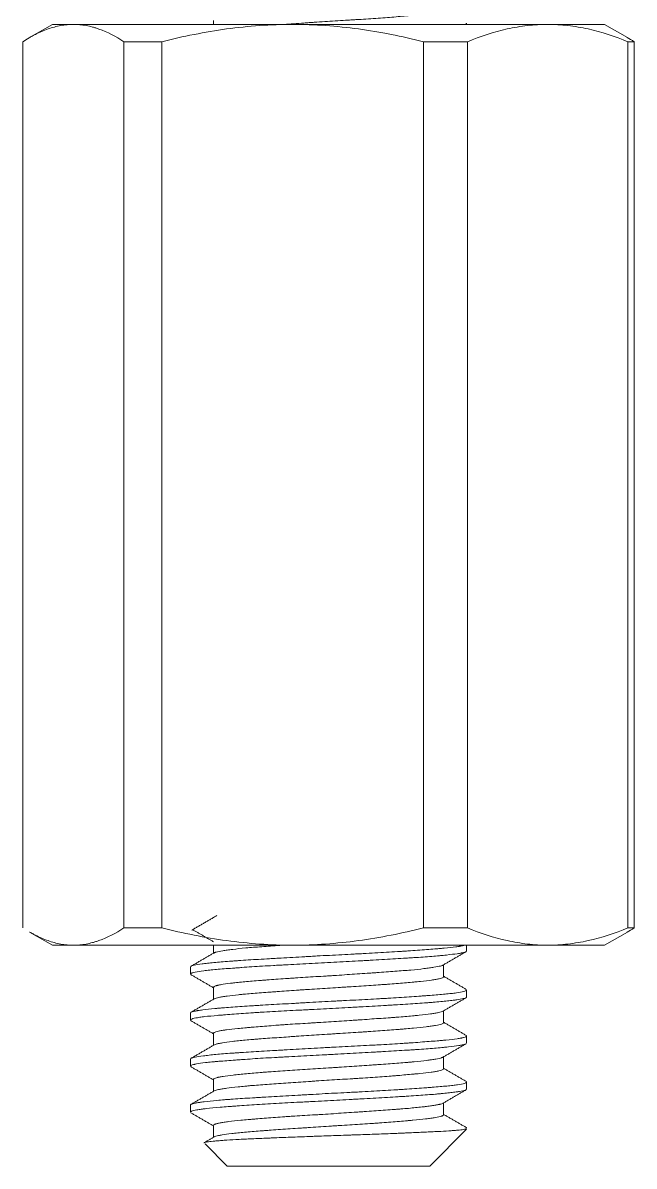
# Model space of a CAD drawing. Extents: x 10469 to 11055, y -15402 to -14985.
# Drawn here: x 10530.72 to 10544, y -15329.92 to -15305.08 of the extents above; entities that cross this region are included whole.
import ezdxf

# ---------------------------------------------------------------- set-up
doc = ezdxf.new("R2010")
doc.units = 0
doc.header["$MEASUREMENT"] = 0
doc.linetypes.add('HIDDEN2', pattern=[4.7625, 3.175, -1.5875])
doc.layers.get('0').update_dxf_attribs({"linetype": 'CONTINUOUS'})
doc.layers.add('1', color=4, linetype='HIDDEN2')

# ---------------------------------------------------------------- blocks, each defined once
blk = doc.blocks.new('9899FF')
at = {"layer": '1', "color": 7, "linetype": 'Continuous', "lineweight": 18}
for p, q in [((4700.88, -494.183), (4700.88, -494.267)), ((4697.38, -494.267), (4696.885, -494.553)), ((4697.38, -494.267), (4709.38, -494.267)), ((4706.38, -494.267), (4706.38, -494.239)), ((4709.876, -494.553), (4709.38, -494.267)), ((4696.74, -513.891), (4696.74, -494.642)), ((4698.936, -513.891), (4698.936, -494.642)), ((4699.756, -494.642), (4698.936, -494.642)), ((4699.756, -513.891), (4699.756, -494.642)), ((4706.397, -494.642), (4705.443, -494.642)), ((4705.443, -513.891), (4705.443, -494.642)), ((4706.397, -513.891), (4706.397, -494.642)), ((4710.021, -494.642), (4709.887, -494.642)), ((4709.887, -513.891), (4709.887, -494.642)), ((4710.021, -513.891), (4710.021, -494.642)), ((4696.885, -513.981), (4697.38, -514.267)), ((4699.756, -513.891), (4698.936, -513.891)), ((4706.397, -513.891), (4705.443, -513.891)), ((4709.38, -514.267), (4709.876, -513.981)), ((4710.021, -513.891), (4709.887, -513.891)), ((4697.838, -514.267), (4697.38, -514.267)), ((4697.838, -514.267), (4702.599, -514.267)), ((4700.88, -514.267), (4700.88, -514.442)), ((4702.599, -514.267), (4708.142, -514.267)), ((4706.38, -514.394), (4706.38, -514.267)), ((4708.142, -514.267), (4709.38, -514.267)), ((4700.38, -514.739), (4700.38, -514.894)), ((4705.88, -514.95), (4705.88, -514.692)), ((4700.88, -515.183), (4700.88, -515.441)), ((4706.38, -515.394), (4706.38, -515.239)), ((4700.38, -515.739), (4700.38, -515.895)), ((4705.88, -515.951), (4705.88, -515.692)), ((4700.88, -516.183), (4700.88, -516.442)), ((4706.38, -516.394), (4706.38, -516.239)), ((4700.38, -516.739), (4700.38, -516.894)), ((4705.88, -516.95), (4705.88, -516.692)), ((4700.88, -517.183), (4700.88, -517.441)), ((4706.38, -517.395), (4706.38, -517.239)), ((4700.38, -517.739), (4700.38, -517.894)), ((4705.88, -517.951), (4705.88, -517.692)), ((4700.88, -518.183), (4700.88, -518.441)), ((4705.58, -519.067), (4706.38, -518.267)), ((4706.38, -518.267), (4706.337, -518.267)), ((4700.698, -518.585), (4701.18, -519.067)), ((4701.18, -519.067), (4703.38, -519.067)), ((4703.38, -519.067), (4705.58, -519.067))]:
    blk.add_line(p, q, dxfattribs=at)
for points, knots in [([(4702.37, -494.268), (4702.385, -494.267), (4702.399, -494.266), (4702.553, -494.255), (4702.697, -494.245), (4702.883, -494.233), (4702.921, -494.23), (4702.996, -494.225), (4703.034, -494.223), (4703.147, -494.215), (4703.223, -494.21), (4703.45, -494.195), (4703.601, -494.186), (4703.79, -494.174), (4703.828, -494.172), (4703.903, -494.167), (4703.94, -494.165), (4704.05, -494.158), (4704.196, -494.149), (4704.336, -494.139), (4704.475, -494.13), (4704.543, -494.125), (4704.743, -494.11), (4704.867, -494.1), (4705.041, -494.085), (4705.097, -494.08), (4705.178, -494.072), (4705.204, -494.07), (4705.255, -494.065), (4705.28, -494.063), (4705.402, -494.051), (4705.488, -494.042), (4705.599, -494.028), (4705.641, -494.022), (4705.679, -494.016), (4705.694, -494.014), (4705.701, -494.012), (4705.722, -494.009), (4705.735, -494.006), (4705.796, -493.994), (4705.832, -493.984), (4705.865, -493.969), (4705.872, -493.964), (4705.878, -493.957), (4705.878, -493.956), (4705.88, -493.954), (4705.88, -493.952), (4705.88, -493.951), (4705.88, -493.951), (4705.88, -493.95)], [0, 0, 0, 0, 0.009559, 0.009559, 0.101471, 0.101471, 0.124448, 0.124448, 0.147426, 0.147426, 0.193382, 0.193382, 0.285294, 0.285294, 0.308272, 0.308272, 0.33125, 0.33125, 0.377206, 0.423162, 0.423162, 0.469118, 0.469118, 0.561029, 0.561029, 0.606985, 0.606985, 0.629963, 0.629963, 0.652941, 0.652941, 0.744853, 0.744853, 0.790809, 0.802298, 0.802298, 0.813787, 0.813787, 0.836765, 0.836765, 0.928676, 0.928676, 0.974632, 0.974632, 0.986121, 0.986121, 0.99761, 0.99761, 1, 1, 1, 1]), ([(4697.838, -494.267), (4697.746, -494.267), (4697.654, -494.275), (4697.47, -494.308), (4697.378, -494.333), (4697.195, -494.397), (4697.103, -494.437), (4696.989, -494.495), (4696.966, -494.507), (4696.92, -494.532), (4696.852, -494.571), (4696.784, -494.613), (4696.74, -494.642)], [0, 0, 0, 0, 0.25, 0.25, 0.5, 0.5, 0.75, 0.75, 0.8125, 0.8125, 0.875, 1, 1, 1, 1]), ([(4697.838, -494.267), (4697.93, -494.267), (4698.022, -494.275), (4698.161, -494.3), (4698.207, -494.31), (4698.277, -494.329), (4698.3, -494.336), (4698.346, -494.35), (4698.554, -494.419), (4698.758, -494.526), (4698.936, -494.642)], [0, 0, 0, 0, 0.25, 0.25, 0.375, 0.375, 0.4375, 0.4375, 0.5, 1, 1, 1, 1]), ([(4702.599, -494.267), (4702.361, -494.267), (4702.122, -494.275), (4701.643, -494.308), (4701.404, -494.333), (4700.692, -494.43), (4700.222, -494.525), (4699.756, -494.642)], [0, 0, 0, 0, 0.25, 0.25, 0.5, 0.5, 1, 1, 1, 1]), ([(4705.443, -494.642), (4704.974, -494.524), (4704.503, -494.43), (4703.793, -494.333), (4703.555, -494.308), (4703.079, -494.275), (4702.839, -494.267), (4702.599, -494.267)], [0, 0, 0, 0, 0.5, 0.5, 0.75, 0.75, 1, 1, 1, 1]), ([(4706.336, -494.267), (4706.35, -494.262), (4706.372, -494.253), (4706.38, -494.243), (4706.38, -494.239)], [0, 0, 0, 0, 0.483333, 1, 1, 1, 1]), ([(4708.142, -494.267), (4707.996, -494.267), (4707.849, -494.275), (4707.555, -494.308), (4707.408, -494.333), (4706.971, -494.43), (4706.683, -494.525), (4706.397, -494.642)], [0, 0, 0, 0, 0.25, 0.25, 0.5, 0.5, 1, 1, 1, 1]), ([(4709.887, -494.642), (4709.599, -494.524), (4709.31, -494.43), (4708.874, -494.333), (4708.728, -494.308), (4708.436, -494.275), (4708.289, -494.267), (4708.142, -494.267)], [0, 0, 0, 0, 0.5, 0.5, 0.75, 0.75, 1, 1, 1, 1]), ([(4697.838, -514.267), (4697.746, -514.267), (4697.654, -514.258), (4697.47, -514.225), (4697.378, -514.201), (4697.195, -514.136), (4697.103, -514.096), (4696.989, -514.038), (4696.966, -514.026), (4696.927, -514.004), (4696.91, -513.995), (4696.893, -513.986)], [0, 0, 0, 0, 0.291365, 0.291365, 0.582729, 0.582729, 0.874094, 0.874094, 0.946935, 0.946935, 1, 1, 1, 1]), ([(4697.838, -514.267), (4697.93, -514.267), (4698.022, -514.258), (4698.161, -514.233), (4698.207, -514.223), (4698.277, -514.204), (4698.3, -514.198), (4698.346, -514.183), (4698.554, -514.114), (4698.758, -514.007), (4698.936, -513.891)], [0, 0, 0, 0, 0.25, 0.25, 0.375, 0.375, 0.4375, 0.4375, 0.5, 1, 1, 1, 1]), ([(4702.599, -514.267), (4702.361, -514.267), (4702.122, -514.258), (4701.643, -514.225), (4701.404, -514.2), (4700.692, -514.103), (4700.222, -514.008), (4699.756, -513.891)], [0, 0, 0, 0, 0.25, 0.25, 0.5, 0.5, 1, 1, 1, 1]), ([(4705.443, -513.891), (4704.974, -514.009), (4704.503, -514.104), (4703.793, -514.2), (4703.555, -514.225), (4703.079, -514.258), (4702.839, -514.267), (4702.599, -514.267)], [0, 0, 0, 0, 0.5, 0.5, 0.75, 0.75, 1, 1, 1, 1]), ([(4708.142, -514.267), (4707.996, -514.267), (4707.849, -514.258), (4707.555, -514.225), (4707.408, -514.2), (4706.971, -514.103), (4706.683, -514.008), (4706.397, -513.891)], [0, 0, 0, 0, 0.25, 0.25, 0.5, 0.5, 1, 1, 1, 1]), ([(4709.887, -513.891), (4709.599, -514.009), (4709.31, -514.104), (4708.874, -514.2), (4708.728, -514.225), (4708.436, -514.258), (4708.289, -514.267), (4708.142, -514.267)], [0, 0, 0, 0, 0.5, 0.5, 0.75, 0.75, 1, 1, 1, 1]), ([(4700.397, -514.722), (4700.401, -514.72), (4700.406, -514.718), (4700.425, -514.712), (4700.441, -514.707), (4700.504, -514.694), (4700.56, -514.684), (4700.65, -514.673), (4700.669, -514.67), (4700.709, -514.665), (4700.73, -514.663), (4700.795, -514.656), (4700.842, -514.651), (4700.991, -514.636), (4701.104, -514.626), (4701.261, -514.614), (4701.293, -514.611), (4701.359, -514.607), (4701.392, -514.604), (4701.494, -514.597), (4701.564, -514.593), (4701.782, -514.579), (4701.936, -514.57), (4702.141, -514.558), (4702.182, -514.556), (4702.265, -514.551), (4702.307, -514.549), (4702.433, -514.542), (4702.603, -514.532), (4702.777, -514.522), (4702.909, -514.514), (4702.954, -514.512), (4703.043, -514.507), (4703.088, -514.504), (4703.223, -514.497), (4703.312, -514.492), (4703.491, -514.483), (4703.669, -514.473), (4703.846, -514.464), (4703.979, -514.458), (4704.023, -514.455), (4704.089, -514.452), (4704.111, -514.451), (4704.154, -514.449), (4704.176, -514.447), (4704.371, -514.437), (4704.537, -514.428), (4704.778, -514.413), (4704.857, -514.409), (4704.953, -514.402), (4704.972, -514.401), (4705.01, -514.399), (4705.029, -514.397), (4705.085, -514.394), (4705.122, -514.391), (4705.303, -514.379), (4705.436, -514.369), (4705.621, -514.355), (4705.679, -514.35), (4705.749, -514.345), (4705.763, -514.343), (4705.79, -514.341), (4705.83, -514.338), (4705.868, -514.334), (4705.991, -514.323), (4706.074, -514.314), (4706.161, -514.302), (4706.186, -514.298), (4706.209, -514.295), (4706.224, -514.292), (4706.231, -514.291), (4706.265, -514.285), (4706.289, -514.28), (4706.319, -514.272), (4706.329, -514.269), (4706.338, -514.266)], [0, 0, 0, 0, 0.01325, 0.01325, 0.0445, 0.0445, 0.107, 0.107, 0.122625, 0.122625, 0.13825, 0.13825, 0.1695, 0.1695, 0.232, 0.232, 0.247625, 0.247625, 0.26325, 0.26325, 0.2945, 0.2945, 0.357, 0.357, 0.372625, 0.372625, 0.38825, 0.38825, 0.4195, 0.45075, 0.45075, 0.466375, 0.466375, 0.482, 0.482, 0.51325, 0.51325, 0.5445, 0.57575, 0.57575, 0.591375, 0.591375, 0.599187, 0.599187, 0.607, 0.607, 0.6695, 0.6695, 0.70075, 0.70075, 0.708562, 0.708562, 0.716375, 0.716375, 0.732, 0.732, 0.7945, 0.7945, 0.82575, 0.82575, 0.833562, 0.833562, 0.841375, 0.857, 0.857, 0.9195, 0.9195, 0.935125, 0.942938, 0.942938, 0.95075, 0.95075, 0.982, 0.982, 1, 1, 1, 1]), ([(4700.9, -514.43), (4700.901, -514.43), (4700.901, -514.43), (4700.907, -514.427), (4700.913, -514.425), (4700.923, -514.421), (4700.926, -514.42), (4700.934, -514.418), (4700.938, -514.417), (4700.976, -514.406), (4701.023, -514.397), (4701.112, -514.382), (4701.145, -514.378), (4701.2, -514.37), (4701.219, -514.368), (4701.258, -514.363), (4701.279, -514.36), (4701.384, -514.348), (4701.479, -514.337), (4701.637, -514.323), (4701.692, -514.318), (4701.808, -514.309), (4701.868, -514.304), (4702.054, -514.29), (4702.184, -514.281), (4702.356, -514.269), (4702.391, -514.266), (4702.433, -514.263), (4702.44, -514.263), (4702.446, -514.263)], [0, 0, 0, 0, 0.004806, 0.004806, 0.047732, 0.047732, 0.069195, 0.069195, 0.090658, 0.090658, 0.262362, 0.262362, 0.348213, 0.348213, 0.391139, 0.391139, 0.434065, 0.434065, 0.605769, 0.605769, 0.69162, 0.69162, 0.777472, 0.777472, 0.949176, 0.949176, 0.992102, 0.992102, 1, 1, 1, 1]), ([(4706.368, -514.409), (4706.359, -514.414), (4706.345, -514.419), (4706.318, -514.426), (4706.304, -514.43), (4706.288, -514.433), (4706.276, -514.435), (4706.27, -514.436), (4706.239, -514.442), (4706.21, -514.447), (4706.114, -514.461), (4706.035, -514.47), (4705.918, -514.483), (4705.894, -514.485), (4705.856, -514.489), (4705.843, -514.49), (4705.817, -514.493), (4705.751, -514.499), (4705.681, -514.505), (4705.562, -514.515), (4705.5, -514.52), (4705.37, -514.529), (4705.302, -514.534), (4705.196, -514.54), (4705.16, -514.543), (4705.086, -514.547), (4705.049, -514.55), (4704.936, -514.556), (4704.859, -514.561), (4704.622, -514.575), (4704.458, -514.584), (4704.243, -514.597), (4704.199, -514.599), (4704.112, -514.604), (4704.069, -514.607), (4703.938, -514.614), (4703.762, -514.624), (4703.584, -514.634), (4703.405, -514.644), (4703.316, -514.648), (4703.045, -514.662), (4702.868, -514.671), (4702.607, -514.685), (4702.522, -514.689), (4702.394, -514.696), (4702.352, -514.699), (4702.268, -514.703), (4702.226, -514.706), (4702.019, -514.718), (4701.862, -514.727), (4701.64, -514.742), (4701.568, -514.747), (4701.463, -514.754), (4701.429, -514.757), (4701.361, -514.762), (4701.328, -514.764), (4701.166, -514.776), (4701.05, -514.785), (4700.893, -514.799), (4700.844, -514.803), (4700.775, -514.81), (4700.753, -514.813), (4700.711, -514.817), (4700.691, -514.82), (4700.594, -514.831), (4700.532, -514.841), (4700.462, -514.856), (4700.442, -514.861), (4700.423, -514.867), (4700.419, -514.868), (4700.412, -514.871), (4700.402, -514.875), (4700.395, -514.878), (4700.384, -514.885), (4700.381, -514.89), (4700.38, -514.894)], [0, 0, 0, 0, 0.032895, 0.032895, 0.04758, 0.054922, 0.054922, 0.062265, 0.062265, 0.091635, 0.091635, 0.150376, 0.150376, 0.165061, 0.165061, 0.172404, 0.172404, 0.179746, 0.209116, 0.209116, 0.238487, 0.238487, 0.267857, 0.267857, 0.282542, 0.282542, 0.297227, 0.297227, 0.326598, 0.326598, 0.385338, 0.385338, 0.400023, 0.400023, 0.414709, 0.414709, 0.444079, 0.473449, 0.473449, 0.50282, 0.50282, 0.56156, 0.56156, 0.590931, 0.590931, 0.605616, 0.605616, 0.620301, 0.620301, 0.679041, 0.679041, 0.708412, 0.708412, 0.723097, 0.723097, 0.737782, 0.737782, 0.796523, 0.796523, 0.825893, 0.825893, 0.840578, 0.840578, 0.855263, 0.855263, 0.914004, 0.914004, 0.943374, 0.943374, 0.950717, 0.950717, 0.958059, 0.972745, 0.972745, 1, 1, 1, 1]), ([(4705.866, -514.7), (4705.863, -514.702), (4705.86, -514.704), (4705.851, -514.707), (4705.845, -514.71), (4705.831, -514.714), (4705.823, -514.717), (4705.78, -514.728), (4705.732, -514.738), (4705.642, -514.752), (4705.609, -514.757), (4705.554, -514.764), (4705.535, -514.767), (4705.495, -514.772), (4705.475, -514.774), (4705.369, -514.787), (4705.274, -514.797), (4705.115, -514.811), (4705.06, -514.816), (4704.944, -514.825), (4704.884, -514.83), (4704.699, -514.844), (4704.569, -514.853), (4704.397, -514.865), (4704.362, -514.868), (4704.292, -514.872), (4704.256, -514.875), (4704.148, -514.882), (4704.076, -514.887), (4703.857, -514.902), (4703.709, -514.912), (4703.519, -514.925), (4703.481, -514.927), (4703.405, -514.932), (4703.367, -514.934), (4703.253, -514.942), (4703.178, -514.946), (4702.953, -514.96), (4702.806, -514.969), (4702.623, -514.981), (4702.587, -514.983), (4702.515, -514.988), (4702.48, -514.99), (4702.375, -514.998), (4702.237, -515.007), (4702.107, -515.017), (4702.011, -515.025), (4701.964, -515.028), (4701.917, -515.032), (4701.887, -515.035), (4701.871, -515.036), (4701.796, -515.042), (4701.738, -515.047), (4701.627, -515.057), (4701.574, -515.062), (4701.473, -515.071), (4701.425, -515.076), (4701.357, -515.083), (4701.335, -515.085), (4701.303, -515.088), (4701.292, -515.09), (4701.272, -515.092), (4701.262, -515.093), (4701.172, -515.104), (4701.105, -515.113), (4701.023, -515.128), (4700.993, -515.134), (4700.967, -515.14), (4700.958, -515.142), (4700.953, -515.144), (4700.94, -515.148), (4700.932, -515.15), (4700.896, -515.163), (4700.882, -515.173), (4700.88, -515.183), (4700.88, -515.183), (4700.88, -515.183)], [0, 0, 0, 0, 0.010297, 0.010297, 0.025264, 0.025264, 0.04023, 0.04023, 0.100096, 0.100096, 0.130029, 0.130029, 0.144995, 0.144995, 0.159962, 0.159962, 0.219828, 0.219828, 0.249761, 0.249761, 0.279694, 0.279694, 0.339559, 0.339559, 0.354526, 0.354526, 0.369492, 0.369492, 0.399425, 0.399425, 0.459291, 0.459291, 0.474258, 0.474258, 0.489224, 0.489224, 0.519157, 0.519157, 0.579023, 0.579023, 0.593989, 0.593989, 0.608956, 0.608956, 0.638889, 0.668822, 0.668822, 0.683788, 0.691271, 0.691271, 0.698755, 0.698755, 0.728688, 0.728688, 0.758621, 0.758621, 0.788553, 0.788553, 0.80352, 0.80352, 0.811003, 0.811003, 0.818486, 0.818486, 0.878352, 0.878352, 0.908285, 0.915768, 0.915768, 0.923252, 0.923252, 0.938218, 0.938218, 0.998084, 0.998084, 1, 1, 1, 1]), ([(4700.891, -515.435), (4700.894, -515.433), (4700.897, -515.432), (4700.92, -515.421), (4700.953, -515.411), (4701.011, -515.4), (4701.023, -515.397), (4701.05, -515.393), (4701.064, -515.39), (4701.109, -515.383), (4701.142, -515.378), (4701.249, -515.363), (4701.332, -515.353), (4701.451, -515.341), (4701.475, -515.338), (4701.526, -515.333), (4701.552, -515.331), (4701.631, -515.323), (4701.686, -515.319), (4701.858, -515.305), (4701.98, -515.295), (4702.145, -515.284), (4702.179, -515.281), (4702.246, -515.276), (4702.28, -515.274), (4702.383, -515.267), (4702.523, -515.257), (4702.667, -515.247), (4702.777, -515.24), (4702.814, -515.237), (4702.888, -515.232), (4702.926, -515.23), (4703.115, -515.217), (4703.266, -515.207), (4703.493, -515.193), (4703.568, -515.188), (4703.682, -515.181), (4703.719, -515.179), (4703.776, -515.175), (4703.795, -515.174), (4703.833, -515.172), (4703.852, -515.17), (4704.02, -515.16), (4704.165, -515.151), (4704.376, -515.136), (4704.462, -515.13), (4704.547, -515.124), (4704.581, -515.122), (4704.597, -515.121), (4704.647, -515.117), (4704.68, -515.114), (4704.841, -515.102), (4704.961, -515.092), (4705.128, -515.077), (4705.182, -515.072), (4705.246, -515.066), (4705.259, -515.065), (4705.284, -515.063), (4705.321, -515.059), (4705.356, -515.056), (4705.47, -515.044), (4705.549, -515.035), (4705.634, -515.023), (4705.65, -515.02), (4705.681, -515.016), (4705.696, -515.013), (4705.738, -515.006), (4705.762, -515.001), (4705.825, -514.986), (4705.853, -514.976), (4705.872, -514.963), (4705.875, -514.961), (4705.879, -514.956), (4705.88, -514.953), (4705.88, -514.95), (4705.88, -514.95), (4705.88, -514.949)], [0, 0, 0, 0, 0.010994, 0.010994, 0.070745, 0.070745, 0.085683, 0.085683, 0.100621, 0.100621, 0.130497, 0.130497, 0.190248, 0.190248, 0.205186, 0.205186, 0.220124, 0.220124, 0.25, 0.25, 0.309751, 0.309751, 0.324689, 0.324689, 0.339627, 0.339627, 0.369502, 0.399378, 0.399378, 0.414316, 0.414316, 0.429254, 0.429254, 0.489005, 0.489005, 0.518881, 0.518881, 0.533819, 0.533819, 0.541288, 0.541288, 0.548757, 0.548757, 0.608508, 0.608508, 0.638384, 0.645853, 0.645853, 0.653322, 0.653322, 0.66826, 0.66826, 0.728011, 0.728011, 0.757887, 0.757887, 0.765356, 0.765356, 0.772825, 0.787763, 0.787763, 0.847514, 0.847514, 0.862452, 0.862452, 0.87739, 0.87739, 0.907265, 0.907265, 0.967017, 0.967017, 0.981955, 0.981955, 0.996893, 0.996893, 1, 1, 1, 1]), ([(4700.391, -515.725), (4700.404, -515.717), (4700.431, -515.709), (4700.482, -515.699), (4700.499, -515.695), (4700.519, -515.692), (4700.533, -515.689), (4700.541, -515.688), (4700.578, -515.682), (4700.611, -515.678), (4700.722, -515.663), (4700.81, -515.654), (4700.937, -515.641), (4700.964, -515.639), (4701.004, -515.635), (4701.018, -515.634), (4701.046, -515.631), (4701.118, -515.625), (4701.193, -515.619), (4701.382, -515.605), (4701.519, -515.596), (4701.685, -515.585), (4701.704, -515.584), (4701.741, -515.582), (4701.76, -515.581), (4701.817, -515.577), (4701.856, -515.575), (4701.973, -515.568), (4702.053, -515.564), (4702.296, -515.549), (4702.464, -515.54), (4702.661, -515.529), (4702.683, -515.527), (4702.727, -515.525), (4702.793, -515.521), (4702.859, -515.517), (4702.992, -515.51), (4703.081, -515.505), (4703.258, -515.495), (4703.348, -515.49), (4703.482, -515.483), (4703.549, -515.48), (4703.616, -515.476), (4703.661, -515.474), (4703.684, -515.473), (4703.886, -515.462), (4704.061, -515.454), (4704.318, -515.44), (4704.402, -515.435), (4704.527, -515.428), (4704.569, -515.426), (4704.651, -515.421), (4704.692, -515.419), (4704.893, -515.406), (4705.044, -515.397), (4705.258, -515.382), (4705.327, -515.377), (4705.427, -515.369), (4705.46, -515.367), (4705.524, -515.362), (4705.555, -515.36), (4705.707, -515.348), (4705.816, -515.339), (4705.96, -515.326), (4706.004, -515.321), (4706.067, -515.314), (4706.086, -515.312), (4706.124, -515.307), (4706.142, -515.305), (4706.226, -515.293), (4706.279, -515.283), (4706.334, -515.268), (4706.349, -515.263), (4706.37, -515.253), (4706.377, -515.248), (4706.38, -515.241), (4706.38, -515.24), (4706.38, -515.238)], [0, 0, 0, 0, 0.05337, 0.05337, 0.068, 0.075315, 0.075315, 0.082631, 0.082631, 0.111891, 0.111891, 0.170411, 0.170411, 0.185042, 0.185042, 0.192357, 0.192357, 0.199672, 0.228932, 0.228932, 0.287453, 0.287453, 0.294768, 0.294768, 0.302083, 0.302083, 0.316713, 0.316713, 0.345973, 0.345973, 0.404494, 0.404494, 0.411809, 0.411809, 0.419124, 0.433754, 0.433754, 0.463014, 0.463014, 0.492275, 0.492275, 0.506905, 0.51422, 0.51422, 0.521535, 0.521535, 0.580055, 0.580055, 0.609316, 0.609316, 0.623946, 0.623946, 0.638576, 0.638576, 0.697097, 0.697097, 0.726357, 0.726357, 0.740987, 0.740987, 0.755617, 0.755617, 0.814138, 0.814138, 0.843398, 0.843398, 0.858028, 0.858028, 0.872658, 0.872658, 0.931179, 0.931179, 0.960439, 0.960439, 0.9897, 0.9897, 1, 1, 1, 1]), ([(4706.38, -515.394), (4706.38, -515.397), (4706.38, -515.399), (4706.376, -515.404), (4706.373, -515.406), (4706.362, -515.413), (4706.35, -515.417), (4706.303, -515.431), (4706.257, -515.44), (4706.179, -515.451), (4706.162, -515.454), (4706.136, -515.457), (4706.127, -515.459), (4706.109, -515.461), (4706.061, -515.467), (4706.009, -515.473), (4705.873, -515.488), (4705.769, -515.498), (4705.637, -515.509), (4705.622, -515.51), (4705.592, -515.513), (4705.576, -515.514), (4705.53, -515.517), (4705.498, -515.52), (4705.401, -515.527), (4705.335, -515.531), (4705.126, -515.545), (4704.978, -515.554), (4704.8, -515.564), (4704.78, -515.566), (4704.74, -515.568), (4704.68, -515.571), (4704.618, -515.575), (4704.495, -515.582), (4704.329, -515.592), (4704.157, -515.602), (4704.027, -515.609), (4703.961, -515.613), (4703.894, -515.616), (4703.85, -515.619), (4703.827, -515.62), (4703.716, -515.627), (4703.626, -515.632), (4703.448, -515.641), (4703.359, -515.646), (4703.181, -515.655), (4703.092, -515.66), (4702.958, -515.667), (4702.914, -515.669), (4702.847, -515.672), (4702.825, -515.674), (4702.781, -515.676), (4702.759, -515.677), (4702.561, -515.687), (4702.391, -515.696), (4702.144, -515.71), (4702.063, -515.715), (4701.963, -515.721), (4701.943, -515.722), (4701.904, -515.725), (4701.884, -515.726), (4701.826, -515.73), (4701.788, -515.732), (4701.599, -515.745), (4701.459, -515.755), (4701.263, -515.769), (4701.201, -515.774), (4701.111, -515.781), (4701.082, -515.783), (4701.025, -515.788), (4700.997, -515.79), (4700.864, -515.801), (4700.771, -515.81), (4700.652, -515.824), (4700.616, -515.829), (4700.55, -515.839), (4700.522, -515.844), (4700.448, -515.858), (4700.414, -515.868), (4700.391, -515.881), (4700.388, -515.883), (4700.383, -515.888), (4700.381, -515.891), (4700.38, -515.893), (4700.38, -515.894), (4700.38, -515.894)], [0, 0, 0, 0, 0.014256, 0.014256, 0.028513, 0.028513, 0.057026, 0.057026, 0.114051, 0.114051, 0.128307, 0.128307, 0.135436, 0.135436, 0.142564, 0.171077, 0.171077, 0.228102, 0.228102, 0.23523, 0.23523, 0.242359, 0.242359, 0.256615, 0.256615, 0.285128, 0.285128, 0.342153, 0.342153, 0.349281, 0.349281, 0.35641, 0.370666, 0.370666, 0.399179, 0.427691, 0.427691, 0.441948, 0.449076, 0.449076, 0.456204, 0.456204, 0.484717, 0.484717, 0.51323, 0.51323, 0.541743, 0.541743, 0.555999, 0.555999, 0.563127, 0.563127, 0.570255, 0.570255, 0.627281, 0.627281, 0.655794, 0.655794, 0.662922, 0.662922, 0.67005, 0.67005, 0.684306, 0.684306, 0.741332, 0.741332, 0.769845, 0.769845, 0.784101, 0.784101, 0.798357, 0.798357, 0.855383, 0.855383, 0.883896, 0.883896, 0.912408, 0.912408, 0.969434, 0.969434, 0.98369, 0.98369, 0.997947, 0.997947, 1, 1, 1, 1]), ([(4705.87, -515.698), (4705.868, -515.699), (4705.865, -515.701), (4705.845, -515.711), (4705.814, -515.72), (4705.758, -515.732), (4705.746, -515.734), (4705.72, -515.739), (4705.706, -515.742), (4705.663, -515.749), (4705.631, -515.754), (4705.527, -515.768), (4705.445, -515.778), (4705.328, -515.791), (4705.304, -515.793), (4705.254, -515.798), (4705.229, -515.801), (4705.152, -515.808), (4705.098, -515.813), (4704.985, -515.822), (4704.927, -515.827), (4704.835, -515.834), (4704.804, -515.836), (4704.741, -515.841), (4704.709, -515.843), (4704.546, -515.855), (4704.411, -515.864), (4704.199, -515.879), (4704.128, -515.884), (4704.018, -515.891), (4703.981, -515.894), (4703.907, -515.899), (4703.87, -515.901), (4703.683, -515.914), (4703.533, -515.924), (4703.307, -515.938), (4703.232, -515.943), (4703.118, -515.95), (4703.08, -515.952), (4703.004, -515.957), (4702.967, -515.959), (4702.781, -515.971), (4702.636, -515.98), (4702.459, -515.992), (4702.424, -515.994), (4702.355, -515.999), (4702.32, -516.001), (4702.217, -516.009), (4702.151, -516.014), (4701.957, -516.029), (4701.836, -516.039), (4701.694, -516.051), (4701.666, -516.053), (4701.611, -516.058), (4701.585, -516.061), (4701.507, -516.068), (4701.457, -516.073), (4701.318, -516.086), (4701.236, -516.096), (4701.157, -516.106), (4701.148, -516.107), (4701.131, -516.11), (4701.123, -516.111), (4701.099, -516.115), (4701.084, -516.117), (4701.04, -516.124), (4701.015, -516.129), (4700.948, -516.144), (4700.916, -516.154), (4700.896, -516.165), (4700.894, -516.167), (4700.89, -516.169), (4700.885, -516.173), (4700.882, -516.177), (4700.881, -516.18), (4700.88, -516.181), (4700.88, -516.183)], [0, 0, 0, 0, 0.008588, 0.008588, 0.068225, 0.068225, 0.083135, 0.083135, 0.098044, 0.098044, 0.127863, 0.127863, 0.1875, 0.1875, 0.202409, 0.202409, 0.217319, 0.217319, 0.247137, 0.247137, 0.276956, 0.276956, 0.291865, 0.291865, 0.306775, 0.306775, 0.366412, 0.366412, 0.396231, 0.396231, 0.41114, 0.41114, 0.42605, 0.42605, 0.485687, 0.485687, 0.515506, 0.515506, 0.530415, 0.530415, 0.545324, 0.545324, 0.604962, 0.604962, 0.619871, 0.619871, 0.63478, 0.63478, 0.664599, 0.664599, 0.724236, 0.724236, 0.739146, 0.739146, 0.754055, 0.754055, 0.783874, 0.783874, 0.843511, 0.843511, 0.850966, 0.850966, 0.85842, 0.85842, 0.87333, 0.87333, 0.903149, 0.903149, 0.962786, 0.962786, 0.970241, 0.970241, 0.977695, 0.992605, 0.992605, 1, 1, 1, 1]), ([(4700.9, -516.43), (4700.909, -516.426), (4700.922, -516.421), (4700.946, -516.414), (4700.955, -516.412), (4700.975, -516.407), (4700.985, -516.405), (4701.02, -516.398), (4701.046, -516.393), (4701.133, -516.379), (4701.204, -516.369), (4701.309, -516.356), (4701.331, -516.354), (4701.375, -516.349), (4701.398, -516.346), (4701.469, -516.339), (4701.519, -516.334), (4701.623, -516.324), (4701.678, -516.319), (4701.763, -516.312), (4701.793, -516.31), (4701.852, -516.305), (4701.883, -516.303), (4702.038, -516.291), (4702.168, -516.282), (4702.373, -516.268), (4702.443, -516.263), (4702.55, -516.255), (4702.586, -516.253), (4702.659, -516.248), (4702.696, -516.245), (4702.879, -516.233), (4703.028, -516.223), (4703.255, -516.208), (4703.331, -516.203), (4703.445, -516.196), (4703.484, -516.193), (4703.56, -516.188), (4703.598, -516.186), (4703.787, -516.174), (4703.935, -516.165), (4704.117, -516.154), (4704.171, -516.15), (4704.225, -516.147), (4704.261, -516.144), (4704.279, -516.143), (4704.368, -516.137), (4704.438, -516.132), (4704.641, -516.118), (4704.769, -516.108), (4704.92, -516.095), (4704.95, -516.092), (4704.994, -516.089), (4705.009, -516.087), (4705.038, -516.085), (4705.052, -516.084), (4705.122, -516.077), (4705.176, -516.073), (4705.329, -516.058), (4705.42, -516.049), (4705.522, -516.038), (4705.541, -516.035), (4705.579, -516.03), (4705.596, -516.028), (4705.648, -516.021), (4705.679, -516.016), (4705.762, -516.002), (4705.804, -515.992), (4705.848, -515.976), (4705.86, -515.971), (4705.875, -515.961), (4705.879, -515.956), (4705.88, -515.951), (4705.88, -515.95), (4705.88, -515.949)], [0, 0, 0, 0, 0.02944, 0.02944, 0.044523, 0.044523, 0.059605, 0.059605, 0.089769, 0.089769, 0.150097, 0.150097, 0.165179, 0.165179, 0.180261, 0.180261, 0.210425, 0.210425, 0.240589, 0.240589, 0.255671, 0.255671, 0.270753, 0.270753, 0.331082, 0.331082, 0.361246, 0.361246, 0.376328, 0.376328, 0.39141, 0.39141, 0.451738, 0.451738, 0.481902, 0.481902, 0.496984, 0.496984, 0.512066, 0.512066, 0.572395, 0.572395, 0.587477, 0.595018, 0.595018, 0.602559, 0.602559, 0.632723, 0.632723, 0.693051, 0.693051, 0.708133, 0.708133, 0.715674, 0.715674, 0.723215, 0.723215, 0.753379, 0.753379, 0.813708, 0.813708, 0.82879, 0.82879, 0.843872, 0.843872, 0.874036, 0.874036, 0.934364, 0.934364, 0.964528, 0.964528, 0.994692, 0.994692, 1, 1, 1, 1]), ([(4700.399, -516.721), (4700.405, -516.718), (4700.413, -516.715), (4700.431, -516.71), (4700.439, -516.708), (4700.458, -516.703), (4700.469, -516.701), (4700.526, -516.69), (4700.587, -516.681), (4700.682, -516.669), (4700.702, -516.666), (4700.743, -516.661), (4700.765, -516.659), (4700.833, -516.651), (4700.882, -516.646), (4701.037, -516.632), (4701.153, -516.622), (4701.313, -516.61), (4701.346, -516.608), (4701.413, -516.603), (4701.448, -516.601), (4701.552, -516.594), (4701.624, -516.589), (4701.846, -516.576), (4702.002, -516.566), (4702.208, -516.555), (4702.249, -516.552), (4702.333, -516.547), (4702.376, -516.545), (4702.503, -516.538), (4702.589, -516.533), (4702.849, -516.518), (4703.026, -516.508), (4703.251, -516.495), (4703.296, -516.493), (4703.386, -516.488), (4703.431, -516.486), (4703.566, -516.479), (4703.655, -516.474), (4703.92, -516.461), (4704.095, -516.452), (4704.311, -516.44), (4704.354, -516.438), (4704.438, -516.433), (4704.48, -516.431), (4704.604, -516.424), (4704.766, -516.414), (4704.921, -516.405), (4705.034, -516.397), (4705.09, -516.393), (4705.145, -516.39), (4705.181, -516.387), (4705.199, -516.386), (4705.288, -516.38), (4705.357, -516.375), (4705.487, -516.365), (4705.55, -516.36), (4705.669, -516.351), (4705.726, -516.346), (4705.807, -516.34), (4705.833, -516.337), (4705.871, -516.334), (4705.884, -516.333), (4705.908, -516.331), (4705.921, -516.329), (4706.027, -516.319), (4706.107, -516.31), (4706.205, -516.296), (4706.234, -516.291), (4706.265, -516.284), (4706.271, -516.283), (4706.283, -516.281), (4706.289, -516.279), (4706.305, -516.276), (4706.315, -516.273), (4706.358, -516.261), (4706.377, -516.251), (4706.38, -516.24), (4706.38, -516.239), (4706.38, -516.238)], [0, 0, 0, 0, 0.01914, 0.01914, 0.033908, 0.033908, 0.048677, 0.048677, 0.107751, 0.107751, 0.122519, 0.122519, 0.137287, 0.137287, 0.166824, 0.166824, 0.225898, 0.225898, 0.240666, 0.240666, 0.255435, 0.255435, 0.284972, 0.284972, 0.344045, 0.344045, 0.358814, 0.358814, 0.373582, 0.373582, 0.403119, 0.403119, 0.462193, 0.462193, 0.476961, 0.476961, 0.491729, 0.491729, 0.521266, 0.521266, 0.58034, 0.58034, 0.595108, 0.595108, 0.609877, 0.609877, 0.639414, 0.66895, 0.66895, 0.683719, 0.691103, 0.691103, 0.698487, 0.698487, 0.728024, 0.728024, 0.757561, 0.757561, 0.787098, 0.787098, 0.801866, 0.801866, 0.80925, 0.80925, 0.816635, 0.816635, 0.875708, 0.875708, 0.905245, 0.905245, 0.912629, 0.912629, 0.920014, 0.920014, 0.934782, 0.934782, 0.993856, 0.993856, 1, 1, 1, 1]), ([(4706.365, -516.411), (4706.359, -516.414), (4706.351, -516.417), (4706.335, -516.422), (4706.327, -516.424), (4706.308, -516.429), (4706.298, -516.431), (4706.265, -516.438), (4706.239, -516.442), (4706.15, -516.456), (4706.076, -516.466), (4705.964, -516.478), (4705.941, -516.48), (4705.893, -516.485), (4705.868, -516.488), (4705.791, -516.495), (4705.683, -516.505), (4705.562, -516.515), (4705.435, -516.524), (4705.369, -516.529), (4705.265, -516.536), (4705.23, -516.538), (4705.158, -516.543), (4705.122, -516.545), (4705.011, -516.552), (4704.86, -516.561), (4704.701, -516.57), (4704.579, -516.577), (4704.538, -516.58), (4704.454, -516.584), (4704.412, -516.587), (4704.199, -516.599), (4704.026, -516.609), (4703.761, -516.624), (4703.673, -516.629), (4703.538, -516.636), (4703.493, -516.639), (4703.426, -516.642), (4703.403, -516.644), (4703.358, -516.646), (4703.335, -516.647), (4703.133, -516.658), (4702.956, -516.667), (4702.694, -516.68), (4702.607, -516.685), (4702.499, -516.691), (4702.478, -516.692), (4702.435, -516.694), (4702.413, -516.695), (4702.349, -516.699), (4702.307, -516.701), (4702.099, -516.713), (4701.94, -516.722), (4701.713, -516.737), (4701.639, -516.742), (4701.549, -516.748), (4701.531, -516.75), (4701.496, -516.752), (4701.444, -516.756), (4701.393, -516.76), (4701.294, -516.767), (4701.231, -516.772), (4701.11, -516.781), (4701.053, -516.785), (4700.971, -516.792), (4700.931, -516.796), (4700.893, -516.799), (4700.868, -516.801), (4700.856, -516.802), (4700.796, -516.808), (4700.751, -516.813), (4700.629, -516.827), (4700.562, -516.836), (4700.497, -516.848), (4700.485, -516.851), (4700.468, -516.855), (4700.463, -516.856), (4700.453, -516.858), (4700.428, -516.865), (4700.396, -516.876), (4700.384, -516.886), (4700.381, -516.892), (4700.38, -516.893), (4700.38, -516.895)], [0, 0, 0, 0, 0.018867, 0.018867, 0.033608, 0.033608, 0.048349, 0.048349, 0.07783, 0.07783, 0.136792, 0.136792, 0.151532, 0.151532, 0.166273, 0.166273, 0.195754, 0.225235, 0.225235, 0.254716, 0.254716, 0.269457, 0.269457, 0.284197, 0.284197, 0.313678, 0.34316, 0.34316, 0.3579, 0.3579, 0.372641, 0.372641, 0.431603, 0.431603, 0.461084, 0.461084, 0.475825, 0.475825, 0.483195, 0.483195, 0.490565, 0.490565, 0.549527, 0.549527, 0.579008, 0.579008, 0.586379, 0.586379, 0.593749, 0.593749, 0.608489, 0.608489, 0.667452, 0.667452, 0.696933, 0.696933, 0.704303, 0.704303, 0.711673, 0.726414, 0.726414, 0.755895, 0.755895, 0.785376, 0.785376, 0.800117, 0.807487, 0.807487, 0.814857, 0.814857, 0.844338, 0.844338, 0.9033, 0.9033, 0.918041, 0.918041, 0.925411, 0.925411, 0.932782, 0.962263, 0.991744, 0.991744, 1, 1, 1, 1]), ([(4705.862, -516.703), (4705.859, -516.704), (4705.857, -516.705), (4705.849, -516.708), (4705.843, -516.71), (4705.808, -516.722), (4705.766, -516.731), (4705.685, -516.745), (4705.654, -516.75), (4705.612, -516.756), (4705.603, -516.757), (4705.585, -516.76), (4705.558, -516.764), (4705.53, -516.767), (4705.431, -516.78), (4705.341, -516.79), (4705.214, -516.802), (4705.188, -516.805), (4705.135, -516.809), (4705.108, -516.812), (4705.024, -516.819), (4704.966, -516.824), (4704.787, -516.838), (4704.66, -516.847), (4704.491, -516.859), (4704.457, -516.861), (4704.388, -516.866), (4704.353, -516.868), (4704.247, -516.875), (4704.176, -516.88), (4703.96, -516.895), (4703.812, -516.905), (4703.623, -516.918), (4703.585, -516.92), (4703.509, -516.925), (4703.471, -516.928), (4703.358, -516.935), (4703.282, -516.94), (4703.132, -516.949), (4703.057, -516.954), (4702.908, -516.963), (4702.834, -516.968), (4702.612, -516.982), (4702.47, -516.991), (4702.265, -517.005), (4702.198, -517.01), (4702.099, -517.018), (4702.067, -517.02), (4702.003, -517.025), (4701.971, -517.028), (4701.816, -517.04), (4701.701, -517.05), (4701.543, -517.065), (4701.492, -517.069), (4701.42, -517.076), (4701.397, -517.079), (4701.351, -517.083), (4701.329, -517.086), (4701.223, -517.097), (4701.151, -517.106), (4701.06, -517.121), (4701.033, -517.126), (4701.003, -517.132), (4700.997, -517.133), (4700.986, -517.136), (4700.969, -517.139), (4700.955, -517.143), (4700.912, -517.156), (4700.891, -517.166), (4700.881, -517.178), (4700.88, -517.18), (4700.88, -517.183)], [0, 0, 0, 0, 0.006623, 0.006623, 0.021676, 0.021676, 0.081888, 0.081888, 0.111994, 0.111994, 0.119521, 0.119521, 0.127047, 0.1421, 0.1421, 0.202312, 0.202312, 0.217365, 0.217365, 0.232418, 0.232418, 0.262524, 0.262524, 0.322736, 0.322736, 0.337789, 0.337789, 0.352842, 0.352842, 0.382948, 0.382948, 0.44316, 0.44316, 0.458213, 0.458213, 0.473266, 0.473266, 0.503372, 0.503372, 0.533478, 0.533478, 0.563584, 0.563584, 0.623796, 0.623796, 0.653902, 0.653902, 0.668955, 0.668955, 0.684008, 0.684008, 0.74422, 0.74422, 0.774326, 0.774326, 0.789379, 0.789379, 0.804432, 0.804432, 0.864644, 0.864644, 0.89475, 0.89475, 0.902276, 0.902276, 0.909803, 0.924856, 0.924856, 0.985068, 0.985068, 1, 1, 1, 1]), ([(4700.893, -517.434), (4700.894, -517.433), (4700.896, -517.432), (4700.917, -517.422), (4700.948, -517.413), (4701.016, -517.399), (4701.042, -517.394), (4701.085, -517.387), (4701.101, -517.384), (4701.133, -517.379), (4701.15, -517.377), (4701.239, -517.365), (4701.321, -517.355), (4701.462, -517.34), (4701.511, -517.335), (4701.59, -517.327), (4701.617, -517.325), (4701.672, -517.32), (4701.7, -517.317), (4701.843, -517.306), (4701.965, -517.297), (4702.16, -517.283), (4702.227, -517.278), (4702.365, -517.268), (4702.435, -517.263), (4702.648, -517.249), (4702.794, -517.239), (4702.981, -517.226), (4703.019, -517.224), (4703.094, -517.218), (4703.132, -517.216), (4703.247, -517.208), (4703.322, -517.203), (4703.549, -517.189), (4703.7, -517.18), (4703.868, -517.169), (4703.887, -517.168), (4703.925, -517.166), (4703.943, -517.165), (4703.999, -517.161), (4704.036, -517.159), (4704.146, -517.152), (4704.217, -517.147), (4704.429, -517.133), (4704.564, -517.123), (4704.711, -517.112), (4704.727, -517.111), (4704.759, -517.108), (4704.807, -517.104), (4704.853, -517.101), (4704.944, -517.093), (4705.002, -517.088), (4705.114, -517.078), (4705.168, -517.073), (4705.245, -517.066), (4705.27, -517.064), (4705.319, -517.059), (4705.343, -517.057), (4705.459, -517.045), (4705.54, -517.036), (4705.643, -517.022), (4705.674, -517.017), (4705.716, -517.01), (4705.73, -517.007), (4705.755, -517.002), (4705.767, -517), (4705.821, -516.987), (4705.85, -516.977), (4705.874, -516.962), (4705.879, -516.957), (4705.88, -516.951), (4705.88, -516.95), (4705.88, -516.949)], [0, 0, 0, 0, 0.006704, 0.006704, 0.06657, 0.06657, 0.096503, 0.096503, 0.11147, 0.11147, 0.126436, 0.126436, 0.186302, 0.186302, 0.216235, 0.216235, 0.231202, 0.231202, 0.246168, 0.246168, 0.306034, 0.306034, 0.335967, 0.335967, 0.3659, 0.3659, 0.425766, 0.425766, 0.440732, 0.440732, 0.455699, 0.455699, 0.485632, 0.485632, 0.545497, 0.545497, 0.552981, 0.552981, 0.560464, 0.560464, 0.57543, 0.57543, 0.605363, 0.605363, 0.665229, 0.665229, 0.672712, 0.672712, 0.680196, 0.695162, 0.695162, 0.725095, 0.725095, 0.755028, 0.755028, 0.769994, 0.769994, 0.784961, 0.784961, 0.844827, 0.844827, 0.87476, 0.87476, 0.889726, 0.889726, 0.904693, 0.904693, 0.964559, 0.964559, 0.994491, 0.994491, 1, 1, 1, 1]), ([(4700.38, -517.738), (4700.38, -517.738), (4700.38, -517.738), (4700.38, -517.736), (4700.381, -517.733), (4700.386, -517.729), (4700.389, -517.726), (4700.41, -517.715), (4700.442, -517.706), (4700.513, -517.693), (4700.541, -517.688), (4700.581, -517.682), (4700.589, -517.681), (4700.606, -517.679), (4700.615, -517.677), (4700.641, -517.674), (4700.66, -517.671), (4700.758, -517.659), (4700.849, -517.649), (4701.007, -517.635), (4701.063, -517.63), (4701.137, -517.623), (4701.153, -517.622), (4701.183, -517.62), (4701.229, -517.616), (4701.277, -517.613), (4701.439, -517.601), (4701.578, -517.592), (4701.765, -517.581), (4701.822, -517.577), (4701.88, -517.574), (4701.92, -517.571), (4701.939, -517.57), (4702.039, -517.564), (4702.12, -517.56), (4702.366, -517.545), (4702.536, -517.536), (4702.754, -517.523), (4702.798, -517.521), (4702.865, -517.517), (4702.887, -517.516), (4702.932, -517.513), (4703.043, -517.507), (4703.155, -517.501), (4703.333, -517.491), (4703.422, -517.486), (4703.601, -517.477), (4703.69, -517.472), (4703.801, -517.467), (4703.824, -517.466), (4703.868, -517.463), (4703.89, -517.462), (4703.957, -517.459), (4704.001, -517.457), (4704.133, -517.45), (4704.219, -517.445), (4704.473, -517.431), (4704.638, -517.422), (4704.817, -517.411), (4704.837, -517.41), (4704.876, -517.407), (4704.934, -517.404), (4704.991, -517.4), (4705.104, -517.392), (4705.248, -517.383), (4705.383, -517.373), (4705.48, -517.366), (4705.512, -517.363), (4705.574, -517.358), (4705.605, -517.356), (4705.754, -517.344), (4705.859, -517.335), (4705.997, -517.322), (4706.04, -517.317), (4706.098, -517.31), (4706.117, -517.308), (4706.153, -517.303), (4706.17, -517.301), (4706.25, -517.289), (4706.298, -517.279), (4706.346, -517.264), (4706.359, -517.259), (4706.371, -517.251), (4706.375, -517.249), (4706.379, -517.244), (4706.38, -517.241), (4706.38, -517.239), (4706.38, -517.238), (4706.38, -517.238)], [0, 0, 0, 0, 0.000228, 0.000228, 0.014485, 0.014485, 0.028741, 0.028741, 0.085767, 0.085767, 0.11428, 0.11428, 0.121408, 0.121408, 0.128536, 0.128536, 0.142792, 0.142792, 0.199818, 0.199818, 0.228331, 0.228331, 0.235459, 0.235459, 0.242587, 0.256844, 0.256844, 0.313869, 0.313869, 0.328126, 0.335254, 0.335254, 0.342382, 0.342382, 0.370895, 0.370895, 0.42792, 0.42792, 0.442177, 0.442177, 0.449305, 0.449305, 0.456433, 0.484946, 0.484946, 0.513459, 0.513459, 0.541972, 0.541972, 0.5491, 0.5491, 0.556228, 0.556228, 0.570484, 0.570484, 0.598997, 0.598997, 0.656023, 0.656023, 0.663151, 0.663151, 0.670279, 0.684536, 0.684536, 0.713048, 0.741561, 0.741561, 0.755818, 0.755818, 0.770074, 0.770074, 0.8271, 0.8271, 0.855612, 0.855612, 0.869869, 0.869869, 0.884125, 0.884125, 0.941151, 0.941151, 0.969664, 0.969664, 0.98392, 0.98392, 0.998177, 0.998177, 1, 1, 1, 1]), ([(4706.371, -517.407), (4706.366, -517.411), (4706.358, -517.414), (4706.323, -517.426), (4706.281, -517.435), (4706.217, -517.446), (4706.209, -517.447), (4706.194, -517.449), (4706.17, -517.453), (4706.144, -517.456), (4706.09, -517.463), (4706.011, -517.473), (4705.918, -517.483), (4705.843, -517.49), (4705.804, -517.494), (4705.764, -517.498), (4705.736, -517.5), (4705.722, -517.502), (4705.651, -517.508), (4705.591, -517.513), (4705.466, -517.522), (4705.401, -517.527), (4705.266, -517.536), (4705.196, -517.541), (4705.086, -517.547), (4705.049, -517.55), (4704.973, -517.554), (4704.935, -517.556), (4704.741, -517.568), (4704.579, -517.577), (4704.328, -517.592), (4704.243, -517.597), (4704.112, -517.604), (4704.069, -517.607), (4703.98, -517.612), (4703.936, -517.614), (4703.715, -517.627), (4703.537, -517.637), (4703.269, -517.651), (4703.18, -517.655), (4703.045, -517.662), (4703.001, -517.665), (4702.911, -517.669), (4702.867, -517.671), (4702.647, -517.683), (4702.475, -517.692), (4702.225, -517.706), (4702.143, -517.71), (4701.98, -517.72), (4701.901, -517.725), (4701.672, -517.74), (4701.528, -517.75), (4701.361, -517.762), (4701.328, -517.764), (4701.263, -517.769), (4701.231, -517.772), (4701.138, -517.779), (4701.08, -517.783), (4700.914, -517.797), (4700.816, -517.806), (4700.711, -517.817), (4700.691, -517.82), (4700.661, -517.823), (4700.652, -517.824), (4700.634, -517.827), (4700.589, -517.833), (4700.55, -517.839), (4700.468, -517.853), (4700.429, -517.863), (4700.403, -517.875), (4700.4, -517.876), (4700.395, -517.878), (4700.393, -517.88), (4700.387, -517.883), (4700.385, -517.886), (4700.381, -517.89), (4700.38, -517.892), (4700.38, -517.894)], [0, 0, 0, 0, 0.022004, 0.022004, 0.080524, 0.080524, 0.087839, 0.087839, 0.095154, 0.109785, 0.109785, 0.139045, 0.168305, 0.168305, 0.182935, 0.19025, 0.19025, 0.197565, 0.197565, 0.226826, 0.226826, 0.256086, 0.256086, 0.285346, 0.285346, 0.299976, 0.299976, 0.314606, 0.314606, 0.373127, 0.373127, 0.402387, 0.402387, 0.417017, 0.417017, 0.431647, 0.431647, 0.490168, 0.490168, 0.519428, 0.519428, 0.534058, 0.534058, 0.548689, 0.548689, 0.607209, 0.607209, 0.636469, 0.636469, 0.66573, 0.66573, 0.72425, 0.72425, 0.73888, 0.73888, 0.75351, 0.75351, 0.782771, 0.782771, 0.841291, 0.841291, 0.855921, 0.855921, 0.863236, 0.863236, 0.870552, 0.899812, 0.899812, 0.958332, 0.958332, 0.965647, 0.965647, 0.972962, 0.972962, 0.987593, 0.987593, 1, 1, 1, 1]), ([(4705.869, -517.698), (4705.856, -517.707), (4705.833, -517.715), (4705.793, -517.724), (4705.788, -517.726), (4705.777, -517.728), (4705.761, -517.731), (4705.743, -517.735), (4705.704, -517.742), (4705.646, -517.752), (4705.576, -517.761), (4705.519, -517.769), (4705.489, -517.773), (4705.457, -517.776), (4705.436, -517.779), (4705.425, -517.78), (4705.325, -517.791), (4705.226, -517.801), (4705.064, -517.816), (4705.007, -517.82), (4704.919, -517.827), (4704.889, -517.83), (4704.827, -517.834), (4704.796, -517.837), (4704.638, -517.848), (4704.505, -517.858), (4704.298, -517.872), (4704.227, -517.877), (4704.118, -517.884), (4704.082, -517.887), (4704.008, -517.892), (4703.972, -517.894), (4703.787, -517.907), (4703.638, -517.917), (4703.412, -517.932), (4703.336, -517.936), (4703.221, -517.944), (4703.183, -517.946), (4703.108, -517.951), (4703.07, -517.953), (4702.883, -517.964), (4702.737, -517.974), (4702.557, -517.985), (4702.521, -517.988), (4702.45, -517.992), (4702.415, -517.995), (4702.31, -518.002), (4702.243, -518.007), (4702.044, -518.022), (4701.919, -518.032), (4701.772, -518.044), (4701.743, -518.047), (4701.686, -518.052), (4701.659, -518.054), (4701.577, -518.061), (4701.526, -518.066), (4701.379, -518.08), (4701.292, -518.089), (4701.197, -518.101), (4701.179, -518.103), (4701.144, -518.108), (4701.127, -518.11), (4701.079, -518.118), (4701.022, -518.127), (4700.978, -518.137), (4700.95, -518.145), (4700.941, -518.147), (4700.926, -518.152), (4700.919, -518.155), (4700.891, -518.166), (4700.881, -518.175), (4700.88, -518.183)], [0, 0, 0, 0, 0.053435, 0.053435, 0.06089, 0.06089, 0.068345, 0.083254, 0.083254, 0.113073, 0.142891, 0.142891, 0.157801, 0.165255, 0.165255, 0.17271, 0.17271, 0.232348, 0.232348, 0.262166, 0.262166, 0.277076, 0.277076, 0.291985, 0.291985, 0.351622, 0.351622, 0.381441, 0.381441, 0.39635, 0.39635, 0.41126, 0.41126, 0.470897, 0.470897, 0.500716, 0.500716, 0.515625, 0.515625, 0.530535, 0.530535, 0.590172, 0.590172, 0.605081, 0.605081, 0.619991, 0.619991, 0.649809, 0.649809, 0.709447, 0.709447, 0.724356, 0.724356, 0.739266, 0.739266, 0.769084, 0.769084, 0.828722, 0.828722, 0.843631, 0.843631, 0.85854, 0.85854, 0.888359, 0.918178, 0.918178, 0.933087, 0.933087, 0.947997, 0.947997, 1, 1, 1, 1]), ([(4700.898, -518.431), (4700.907, -518.427), (4700.919, -518.422), (4700.949, -518.413), (4700.968, -518.409), (4701.002, -518.402), (4701.014, -518.399), (4701.04, -518.394), (4701.053, -518.392), (4701.125, -518.38), (4701.195, -518.37), (4701.298, -518.358), (4701.319, -518.355), (4701.363, -518.35), (4701.386, -518.348), (4701.456, -518.34), (4701.506, -518.335), (4701.661, -518.32), (4701.774, -518.311), (4701.928, -518.299), (4701.959, -518.297), (4702.023, -518.292), (4702.055, -518.29), (4702.153, -518.283), (4702.219, -518.278), (4702.423, -518.264), (4702.565, -518.254), (4702.749, -518.242), (4702.786, -518.239), (4702.861, -518.234), (4702.898, -518.232), (4703.01, -518.224), (4703.16, -518.214), (4703.311, -518.204), (4703.425, -518.197), (4703.482, -518.193), (4703.539, -518.19), (4703.577, -518.187), (4703.596, -518.186), (4703.768, -518.176), (4703.917, -518.167), (4704.135, -518.153), (4704.207, -518.148), (4704.313, -518.141), (4704.348, -518.138), (4704.401, -518.135), (4704.418, -518.133), (4704.453, -518.131), (4704.47, -518.13), (4704.624, -518.119), (4704.753, -518.109), (4704.935, -518.094), (4704.994, -518.089), (4705.079, -518.081), (4705.107, -518.079), (4705.161, -518.074), (4705.188, -518.072), (4705.317, -518.06), (4705.409, -518.05), (4705.531, -518.037), (4705.569, -518.032), (4705.622, -518.025), (4705.638, -518.022), (4705.67, -518.017), (4705.685, -518.015), (4705.756, -518.003), (4705.799, -517.993), (4705.837, -517.98), (4705.844, -517.978), (4705.856, -517.973), (4705.861, -517.97), (4705.874, -517.963), (4705.878, -517.958), (4705.88, -517.952), (4705.88, -517.95), (4705.88, -517.949)], [0, 0, 0, 0, 0.028902, 0.028902, 0.059008, 0.059008, 0.074061, 0.074061, 0.089114, 0.089114, 0.149326, 0.149326, 0.164379, 0.164379, 0.179431, 0.179431, 0.209537, 0.209537, 0.269749, 0.269749, 0.284802, 0.284802, 0.299855, 0.299855, 0.329961, 0.329961, 0.390173, 0.390173, 0.405226, 0.405226, 0.420279, 0.420279, 0.450385, 0.480491, 0.480491, 0.495544, 0.50307, 0.50307, 0.510597, 0.510597, 0.570809, 0.570809, 0.600915, 0.600915, 0.615968, 0.615968, 0.623494, 0.623494, 0.631021, 0.631021, 0.691233, 0.691233, 0.721339, 0.721339, 0.736392, 0.736392, 0.751445, 0.751445, 0.811656, 0.811656, 0.841762, 0.841762, 0.856815, 0.856815, 0.871868, 0.871868, 0.93208, 0.93208, 0.947133, 0.947133, 0.962186, 0.962186, 0.992292, 0.992292, 1, 1, 1, 1]), ([(4700.679, -518.566), (4700.677, -518.564), (4700.677, -518.562), (4700.679, -518.558), (4700.681, -518.557), (4700.686, -518.554), (4700.689, -518.553), (4700.708, -518.547), (4700.734, -518.542), (4700.807, -518.532), (4700.854, -518.527), (4700.927, -518.52), (4700.942, -518.519), (4700.973, -518.516), (4701.022, -518.512), (4701.076, -518.508), (4701.19, -518.5), (4701.275, -518.494), (4701.393, -518.488), (4701.417, -518.487), (4701.466, -518.484), (4701.492, -518.483), (4701.568, -518.479), (4701.621, -518.477), (4701.785, -518.469), (4701.9, -518.464), (4702.052, -518.458), (4702.083, -518.457), (4702.145, -518.454), (4702.177, -518.453), (4702.273, -518.449), (4702.338, -518.447), (4702.534, -518.439), (4702.669, -518.434), (4702.875, -518.426), (4702.944, -518.423), (4703.05, -518.419), (4703.085, -518.418), (4703.156, -518.415), (4703.191, -518.414), (4703.368, -518.408), (4703.51, -518.403), (4703.721, -518.396), (4703.791, -518.393), (4703.897, -518.39), (4703.932, -518.388), (4704.002, -518.386), (4704.037, -518.385), (4704.212, -518.379), (4704.348, -518.374), (4704.613, -518.364), (4704.742, -518.359), (4704.898, -518.353), (4704.929, -518.352), (4704.991, -518.349), (4705.081, -518.345), (4705.168, -518.342), (4705.338, -518.334), (4705.444, -518.329), (4705.593, -518.322), (4705.641, -518.32), (4705.734, -518.315), (4705.778, -518.313), (4705.904, -518.306), (4705.979, -518.301), (4706.079, -518.294), (4706.11, -518.292), (4706.154, -518.288), (4706.167, -518.287), (4706.194, -518.284), (4706.207, -518.283), (4706.268, -518.277), (4706.307, -518.272), (4706.337, -518.267)], [0, 0, 0, 0, 0.020247, 0.020247, 0.032808, 0.032808, 0.045369, 0.045369, 0.095613, 0.095613, 0.145856, 0.145856, 0.158417, 0.158417, 0.170978, 0.1961, 0.1961, 0.246344, 0.246344, 0.258905, 0.258905, 0.271466, 0.271466, 0.296588, 0.296588, 0.346831, 0.346831, 0.359392, 0.359392, 0.371953, 0.371953, 0.397075, 0.397075, 0.447319, 0.447319, 0.472441, 0.472441, 0.485002, 0.485002, 0.497563, 0.497563, 0.547806, 0.547806, 0.572928, 0.572928, 0.585489, 0.585489, 0.59805, 0.59805, 0.648294, 0.648294, 0.698538, 0.698538, 0.711099, 0.711099, 0.723659, 0.748781, 0.748781, 0.799025, 0.799025, 0.824147, 0.824147, 0.849269, 0.849269, 0.899513, 0.899513, 0.924634, 0.924634, 0.937195, 0.937195, 0.949756, 0.949756, 1, 1, 1, 1]), ([(4706.337, -518.267), (4706.367, -518.257), (4706.382, -518.247), (4706.379, -518.232), (4706.375, -518.228), (4706.365, -518.223), (4706.365, -518.223), (4706.364, -518.222)], [0, 0, 0, 0, 0.651045, 0.651045, 0.976567, 0.976567, 1, 1, 1, 1])]:
    blk.add_open_spline(points, degree=3, knots=knots, dxfattribs=at)
for points, degree in [([(4709.868, -494.549), (4709.92, -494.578), (4709.97, -494.609), (4710.021, -494.642)], 3), ([(4700.951, -513.625), (4700.681, -513.783), (4700.41, -513.94)], 2), ([(4700.428, -513.929), (4700.654, -514.061), (4700.88, -514.192)], 2), ([(4709.868, -513.985), (4709.92, -513.956), (4709.97, -513.924), (4710.021, -513.891)], 3), ([(4700.903, -514.428), (4700.646, -514.577), (4700.389, -514.727)], 2), ([(4705.861, -514.703), (4706.118, -514.554), (4706.376, -514.404)], 2), ([(4700.39, -514.907), (4700.635, -515.049), (4700.88, -515.192)], 2), ([(4706.374, -515.228), (4706.127, -515.085), (4705.88, -514.941)], 2), ([(4700.897, -515.432), (4700.639, -515.581), (4700.382, -515.731)], 2), ([(4705.863, -515.702), (4706.12, -515.553), (4706.377, -515.404)], 2), ([(4700.383, -515.903), (4700.632, -516.048), (4700.88, -516.192)], 2), ([(4706.375, -516.229), (4706.128, -516.085), (4705.88, -515.941)], 2), ([(4700.904, -516.428), (4700.647, -516.577), (4700.39, -516.726)], 2), ([(4705.856, -516.706), (4706.114, -516.556), (4706.371, -516.407)], 2), ([(4700.386, -516.905), (4700.633, -517.048), (4700.88, -517.192)], 2), ([(4706.377, -517.229), (4706.129, -517.086), (4705.88, -516.941)], 2), ([(4700.897, -517.432), (4700.64, -517.581), (4700.382, -517.73)], 2), ([(4705.864, -517.702), (4706.121, -517.552), (4706.379, -517.403)], 2), ([(4700.387, -517.906), (4700.634, -518.049), (4700.88, -518.192)], 2), ([(4706.372, -518.227), (4706.126, -518.084), (4705.88, -517.942)], 2), ([(4700.902, -518.429), (4700.694, -518.55)], 1)]:
    blk.add_open_spline(points, degree=degree, dxfattribs=at)

msp = doc.modelspace()

# ---------------------------------------------------------------- block references
at = {"color": 7}
msp.add_blockref('9899FF', (5833.979, -14810.852), dxfattribs=at)

doc.saveas('drawing.dxf')
